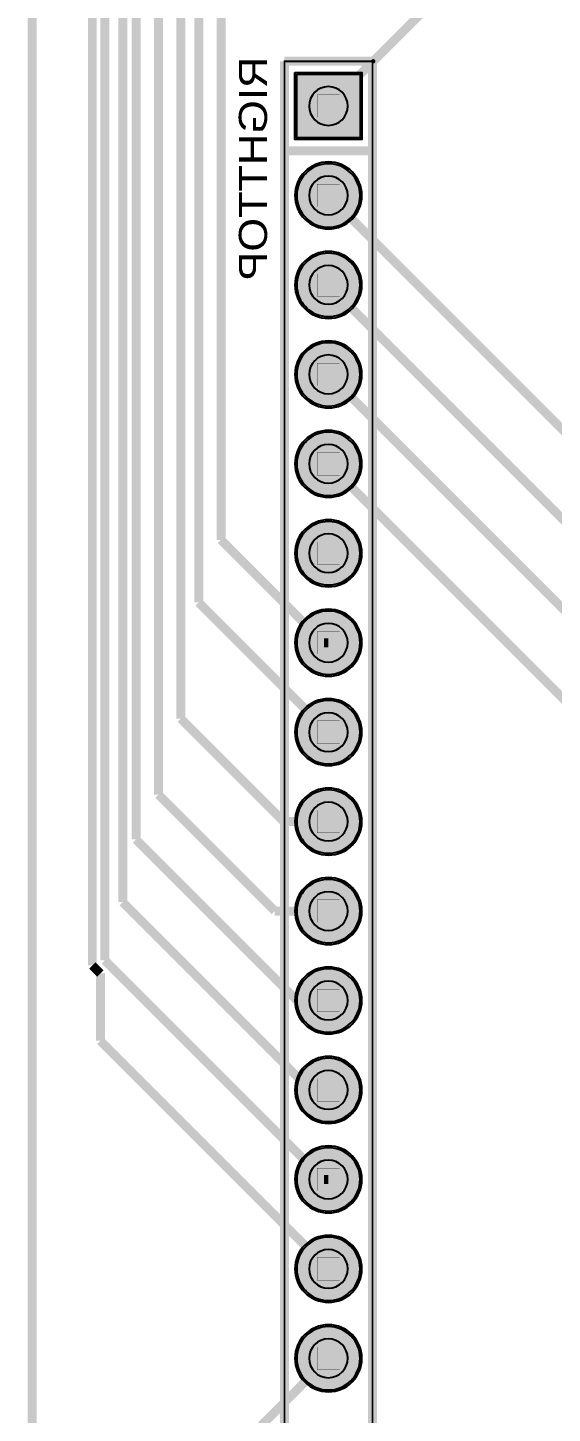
# Model space of a CAD drawing. Header units: millimetres. Extents: x 0 to 199, y -7 to 103.
# Drawn here: x -0.16 to 14.74, y 42.13 to 81.47 of the extents above; entities that cross this region are included whole.
import ezdxf
from ezdxf.enums import TextEntityAlignment as Align

# ---------------------------------------------------------------- set-up
doc = ezdxf.new("R2010")
doc.units = ezdxf.units.MM
doc.header["$MEASUREMENT"] = 0
for name, color, linetype, true_color in [('Board-Outline-Layer', 7, 'Continuous', 0xff00ff), ('Bottom-Layer', 7, 'Continuous', 0x0000ff), ('Bottom-Paste-Mask-Layer', 7, 'Continuous', 0x800000), ('Bottom-Silkscreen-Layer', 7, 'Continuous', 0x66cc33), ('Bottom-Solder-Mask-Layer', 7, 'Continuous', 0xaa00ff), ('Component-Marking-Layer', 7, 'Continuous', 0x66ffcc), ('Component-Shape-Layer', 7, 'Continuous', 0x00cccc), ('Hole-Layer', 7, 'Continuous', 0x222222), ('Multi-Layer', 7, 'Continuous', 0xc0c0c0), ('Pin-Soldering-Layer', 7, 'Continuous', 0xcc9999), ('Top-Layer', 7, 'Continuous', 0xff0000), ('Top-Paste-Mask-Layer', 7, 'Continuous', 0x808080), ('Top-Solder-Mask-Layer', 7, 'Continuous', 0x800080)]:
    doc.layers.add(name, color=color, linetype=linetype, true_color=true_color)
doc.styles.get("Standard").update_dxf_attribs({"font": 'arial.ttf'})

msp = doc.modelspace()

# ---------------------------------------------------------------- hatches: boundary and pattern name
at = {"layer": 'Bottom-Layer'}
for points in [[(7.482, 80.148), (9.282, 80.148), (9.282, 78.348), (7.482, 78.348)], [(7.482, 76.708, 1), (9.282, 76.708, 1)], [(7.482, 74.168, 1), (9.282, 74.168, 1)], [(7.482, 71.628, 1), (9.282, 71.628, 1)], [(7.482, 69.088, 1), (9.282, 69.088, 1)], [(7.482, 66.548, 1), (9.282, 66.548, 1)], [(7.482, 64.008, 1), (9.282, 64.008, 1)], [(7.482, 61.468, 1), (9.282, 61.468, 1)], [(7.482, 58.928, 1), (9.282, 58.928, 1)], [(7.482, 56.388, 1), (9.282, 56.388, 1)], [(7.482, 53.848, 1), (9.282, 53.848, 1)], [(7.482, 51.308, 1), (9.282, 51.308, 1)], [(7.482, 48.768, 1), (9.282, 48.768, 1)], [(7.482, 46.228, 1), (9.282, 46.228, 1)], [(7.482, 43.688, 1), (9.282, 43.688, 1)]]:
    msp.add_hatch(color=256, dxfattribs=at).paths.add_polyline_path(points)
at = {"layer": 'Bottom-Paste-Mask-Layer'}
for points in [[(7.482, 80.148), (9.282, 80.148), (9.282, 78.348), (7.482, 78.348)], [(7.482, 76.708, 1), (9.282, 76.708, 1)], [(7.482, 74.168, 1), (9.282, 74.168, 1)], [(7.482, 71.628, 1), (9.282, 71.628, 1)], [(7.482, 69.088, 1), (9.282, 69.088, 1)], [(7.482, 66.548, 1), (9.282, 66.548, 1)], [(7.482, 64.008, 1), (9.282, 64.008, 1)], [(7.482, 61.468, 1), (9.282, 61.468, 1)], [(7.482, 58.928, 1), (9.282, 58.928, 1)], [(7.482, 56.388, 1), (9.282, 56.388, 1)], [(7.482, 53.848, 1), (9.282, 53.848, 1)], [(7.482, 51.308, 1), (9.282, 51.308, 1)], [(7.482, 48.768, 1), (9.282, 48.768, 1)], [(7.482, 46.228, 1), (9.282, 46.228, 1)], [(7.482, 43.688, 1), (9.282, 43.688, 1)]]:
    msp.add_hatch(color=256, dxfattribs=at).paths.add_polyline_path(points)
at = {"layer": 'Bottom-Solder-Mask-Layer'}
for points in [[(7.431, 80.199), (9.333, 80.199), (9.333, 78.297), (7.431, 78.297)], [(7.431, 76.708, 1), (9.333, 76.708, 1)], [(7.431, 74.168, 1), (9.333, 74.168, 1)], [(7.431, 71.628, 1), (9.333, 71.628, 1)], [(7.431, 69.088, 1), (9.333, 69.088, 1)], [(7.431, 66.548, 1), (9.333, 66.548, 1)], [(7.431, 64.008, 1), (9.333, 64.008, 1)], [(7.431, 61.468, 1), (9.333, 61.468, 1)], [(7.431, 58.928, 1), (9.333, 58.928, 1)], [(7.431, 56.388, 1), (9.333, 56.388, 1)], [(7.431, 53.848, 1), (9.333, 53.848, 1)], [(7.431, 51.308, 1), (9.333, 51.308, 1)], [(7.431, 48.768, 1), (9.333, 48.768, 1)], [(7.431, 46.228, 1), (9.333, 46.228, 1)], [(7.431, 43.688, 1), (9.333, 43.688, 1)]]:
    msp.add_hatch(color=256, dxfattribs=at).paths.add_polyline_path(points)
at = {"layer": 'Component-Marking-Layer'}
msp.add_hatch(color=256, dxfattribs=at).paths.add_polyline_path([(9.592, 80.518, 1), (9.712, 80.518, 1)])
msp.add_hatch(color=256, dxfattribs=at).paths.add_polyline_path([(9.592, 80.518, 1), (9.712, 80.518, 1)])
at = {"layer": 'Hole-Layer'}
for points in [[(7.832, 79.248, 1), (8.932, 79.248, 1)], [(7.832, 76.708, 1), (8.932, 76.708, 1)], [(7.832, 74.168, 1), (8.932, 74.168, 1)], [(7.832, 71.628, 1), (8.932, 71.628, 1)], [(7.832, 69.088, 1), (8.932, 69.088, 1)], [(7.832, 66.548, 1), (8.932, 66.548, 1)], [(7.832, 64.008, 1), (8.932, 64.008, 1)], [(7.832, 61.468, 1), (8.932, 61.468, 1)], [(7.832, 58.928, 1), (8.932, 58.928, 1)], [(7.832, 56.388, 1), (8.932, 56.388, 1)], [(7.832, 53.848, 1), (8.932, 53.848, 1)], [(7.832, 51.308, 1), (8.932, 51.308, 1)], [(7.832, 48.768, 1), (8.932, 48.768, 1)], [(7.832, 46.228, 1), (8.932, 46.228, 1)], [(7.832, 43.688, 1), (8.932, 43.688, 1)]]:
    msp.add_hatch(color=256, dxfattribs=at).paths.add_polyline_path(points)
at = {"layer": 'Multi-Layer'}
for points in [[(7.482, 80.148), (9.282, 80.148), (9.282, 78.348), (7.482, 78.348)], [(7.482, 80.148), (9.282, 80.148), (9.282, 78.348), (7.482, 78.348)], [(7.482, 80.148), (9.282, 80.148), (9.282, 78.348), (7.482, 78.348)], [(7.482, 76.708, 1), (9.282, 76.708, 1)], [(7.482, 76.708, 1), (9.282, 76.708, 1)], [(7.482, 76.708, 1), (9.282, 76.708, 1)], [(7.482, 74.168, 1), (9.282, 74.168, 1)], [(7.482, 74.168, 1), (9.282, 74.168, 1)], [(7.482, 74.168, 1), (9.282, 74.168, 1)], [(7.482, 71.628, 1), (9.282, 71.628, 1)], [(7.482, 71.628, 1), (9.282, 71.628, 1)], [(7.482, 71.628, 1), (9.282, 71.628, 1)], [(7.482, 69.088, 1), (9.282, 69.088, 1)], [(7.482, 69.088, 1), (9.282, 69.088, 1)], [(7.482, 69.088, 1), (9.282, 69.088, 1)], [(7.482, 66.548, 1), (9.282, 66.548, 1)], [(7.482, 66.548, 1), (9.282, 66.548, 1)], [(7.482, 66.548, 1), (9.282, 66.548, 1)], [(7.482, 64.008, 1), (9.282, 64.008, 1)], [(7.482, 64.008, 1), (9.282, 64.008, 1)], [(7.482, 64.008, 1), (9.282, 64.008, 1)], [(7.482, 61.468, 1), (9.282, 61.468, 1)], [(7.482, 61.468, 1), (9.282, 61.468, 1)], [(7.482, 61.468, 1), (9.282, 61.468, 1)], [(7.482, 58.928, 1), (9.282, 58.928, 1)], [(7.482, 58.928, 1), (9.282, 58.928, 1)], [(7.482, 58.928, 1), (9.282, 58.928, 1)], [(7.482, 56.388, 1), (9.282, 56.388, 1)], [(7.482, 56.388, 1), (9.282, 56.388, 1)], [(7.482, 56.388, 1), (9.282, 56.388, 1)], [(7.482, 53.848, 1), (9.282, 53.848, 1)], [(7.482, 53.848, 1), (9.282, 53.848, 1)], [(7.482, 53.848, 1), (9.282, 53.848, 1)], [(7.482, 51.308, 1), (9.282, 51.308, 1)], [(7.482, 51.308, 1), (9.282, 51.308, 1)], [(7.482, 51.308, 1), (9.282, 51.308, 1)], [(7.482, 48.768, 1), (9.282, 48.768, 1)], [(7.482, 48.768, 1), (9.282, 48.768, 1)], [(7.482, 48.768, 1), (9.282, 48.768, 1)], [(7.482, 46.228, 1), (9.282, 46.228, 1)], [(7.482, 46.228, 1), (9.282, 46.228, 1)], [(7.482, 46.228, 1), (9.282, 46.228, 1)], [(7.482, 43.688, 1), (9.282, 43.688, 1)], [(7.482, 43.688, 1), (9.282, 43.688, 1)], [(7.482, 43.688, 1), (9.282, 43.688, 1)]]:
    msp.add_hatch(color=256, dxfattribs=at).paths.add_polyline_path(points)
at = {"layer": 'Pin-Soldering-Layer'}
for points in [[(8.062, 79.568), (8.702, 79.568), (8.702, 78.928), (8.062, 78.928)], [(8.062, 79.568), (8.702, 79.568), (8.702, 78.928), (8.062, 78.928)], [(8.062, 77.028), (8.702, 77.028), (8.702, 76.388), (8.062, 76.388)], [(8.062, 77.028), (8.702, 77.028), (8.702, 76.388), (8.062, 76.388)], [(8.062, 74.488), (8.702, 74.488), (8.702, 73.848), (8.062, 73.848)], [(8.062, 74.488), (8.702, 74.488), (8.702, 73.848), (8.062, 73.848)], [(8.062, 71.948), (8.702, 71.948), (8.702, 71.308), (8.062, 71.308)], [(8.062, 71.948), (8.702, 71.948), (8.702, 71.308), (8.062, 71.308)], [(8.062, 69.408), (8.702, 69.408), (8.702, 68.768), (8.062, 68.768)], [(8.062, 69.408), (8.702, 69.408), (8.702, 68.768), (8.062, 68.768)], [(8.062, 66.868), (8.702, 66.868), (8.702, 66.228), (8.062, 66.228)], [(8.062, 66.868), (8.702, 66.868), (8.702, 66.228), (8.062, 66.228)], [(8.062, 64.328), (8.702, 64.328), (8.702, 63.688), (8.062, 63.688)], [(8.062, 64.328), (8.702, 64.328), (8.702, 63.688), (8.062, 63.688)], [(8.062, 61.788), (8.702, 61.788), (8.702, 61.148), (8.062, 61.148)], [(8.062, 61.788), (8.702, 61.788), (8.702, 61.148), (8.062, 61.148)], [(8.062, 59.248), (8.702, 59.248), (8.702, 58.608), (8.062, 58.608)], [(8.062, 59.248), (8.702, 59.248), (8.702, 58.608), (8.062, 58.608)], [(8.062, 56.708), (8.702, 56.708), (8.702, 56.068), (8.062, 56.068)], [(8.062, 56.708), (8.702, 56.708), (8.702, 56.068), (8.062, 56.068)], [(8.062, 54.168), (8.702, 54.168), (8.702, 53.528), (8.062, 53.528)], [(8.062, 54.168), (8.702, 54.168), (8.702, 53.528), (8.062, 53.528)], [(8.062, 51.628), (8.702, 51.628), (8.702, 50.988), (8.062, 50.988)], [(8.062, 51.628), (8.702, 51.628), (8.702, 50.988), (8.062, 50.988)], [(8.062, 49.088), (8.702, 49.088), (8.702, 48.448), (8.062, 48.448)], [(8.062, 49.088), (8.702, 49.088), (8.702, 48.448), (8.062, 48.448)], [(8.062, 46.548), (8.702, 46.548), (8.702, 45.908), (8.062, 45.908)], [(8.062, 46.548), (8.702, 46.548), (8.702, 45.908), (8.062, 45.908)], [(8.062, 44.008), (8.702, 44.008), (8.702, 43.368), (8.062, 43.368)], [(8.062, 44.008), (8.702, 44.008), (8.702, 43.368), (8.062, 43.368)]]:
    msp.add_hatch(color=256, dxfattribs=at).paths.add_polyline_path(points)
at = {"layer": 'Top-Layer'}
for points in [[(7.482, 80.148), (9.282, 80.148), (9.282, 78.348), (7.482, 78.348)], [(7.482, 76.708, 1), (9.282, 76.708, 1)], [(7.482, 74.168, 1), (9.282, 74.168, 1)], [(7.482, 71.628, 1), (9.282, 71.628, 1)], [(7.482, 69.088, 1), (9.282, 69.088, 1)], [(7.482, 66.548, 1), (9.282, 66.548, 1)], [(7.482, 64.008, 1), (9.282, 64.008, 1)], [(7.482, 61.468, 1), (9.282, 61.468, 1)], [(7.482, 58.928, 1), (9.282, 58.928, 1)], [(7.482, 56.388, 1), (9.282, 56.388, 1)], [(7.482, 53.848, 1), (9.282, 53.848, 1)], [(7.482, 51.308, 1), (9.282, 51.308, 1)], [(7.482, 48.768, 1), (9.282, 48.768, 1)], [(7.482, 46.228, 1), (9.282, 46.228, 1)], [(7.482, 43.688, 1), (9.282, 43.688, 1)]]:
    msp.add_hatch(color=256, dxfattribs=at).paths.add_polyline_path(points)
at = {"layer": 'Top-Paste-Mask-Layer'}
for points in [[(7.482, 80.148), (9.282, 80.148), (9.282, 78.348), (7.482, 78.348)], [(7.482, 76.708, 1), (9.282, 76.708, 1)], [(7.482, 74.168, 1), (9.282, 74.168, 1)], [(7.482, 71.628, 1), (9.282, 71.628, 1)], [(7.482, 69.088, 1), (9.282, 69.088, 1)], [(7.482, 66.548, 1), (9.282, 66.548, 1)], [(7.482, 64.008, 1), (9.282, 64.008, 1)], [(7.482, 61.468, 1), (9.282, 61.468, 1)], [(7.482, 58.928, 1), (9.282, 58.928, 1)], [(7.482, 56.388, 1), (9.282, 56.388, 1)], [(7.482, 53.848, 1), (9.282, 53.848, 1)], [(7.482, 51.308, 1), (9.282, 51.308, 1)], [(7.482, 48.768, 1), (9.282, 48.768, 1)], [(7.482, 46.228, 1), (9.282, 46.228, 1)], [(7.482, 43.688, 1), (9.282, 43.688, 1)]]:
    msp.add_hatch(color=256, dxfattribs=at).paths.add_polyline_path(points)
at = {"layer": 'Top-Solder-Mask-Layer'}
for points in [[(7.431, 80.199), (9.333, 80.199), (9.333, 78.297), (7.431, 78.297)], [(7.431, 76.708, 1), (9.333, 76.708, 1)], [(7.431, 74.168, 1), (9.333, 74.168, 1)], [(7.431, 71.628, 1), (9.333, 71.628, 1)], [(7.431, 69.088, 1), (9.333, 69.088, 1)], [(7.431, 66.548, 1), (9.333, 66.548, 1)], [(7.431, 64.008, 1), (9.333, 64.008, 1)], [(7.431, 61.468, 1), (9.333, 61.468, 1)], [(7.431, 58.928, 1), (9.333, 58.928, 1)], [(7.431, 56.388, 1), (9.333, 56.388, 1)], [(7.431, 53.848, 1), (9.333, 53.848, 1)], [(7.431, 51.308, 1), (9.333, 51.308, 1)], [(7.431, 48.768, 1), (9.333, 48.768, 1)], [(7.431, 46.228, 1), (9.333, 46.228, 1)], [(7.431, 43.688, 1), (9.333, 43.688, 1)]]:
    msp.add_hatch(color=256, dxfattribs=at).paths.add_polyline_path(points)

# ---------------------------------------------------------------- linework, layer by layer
at = {"layer": 'Board-Outline-Layer', "const_width": 0.254}
msp.add_lwpolyline([(-0.032, 3.019), (-0.032, 100.367, -0.414), (2.968, 103.367), (195.568, 103.367), (195.568, 103.367, -0.414), (198.568, 100.367), (198.568, 100.367), (198.568, 3.019), (198.568, 3.019, -0.414), (195.568, 0.019), (195.568, 0.019), (2.968, 0.019, -0.414)], format="xyb", close=True, dxfattribs=at)
at = {"layer": 'Bottom-Layer', "const_width": 0.254}
for points in [[(8.382, 79.248), (12.67, 83.537)], [(8.382, 76.708), (20.731, 64.36)], [(8.382, 74.168), (21.082, 61.468)], [(8.382, 71.628), (19.558, 60.452)], [(8.382, 69.088), (17.78, 59.69)]]:
    msp.add_lwpolyline(points, dxfattribs=at)
at = {"layer": 'Bottom-Layer'}
msp.add_lwpolyline([(7.482, 80.148), (9.282, 80.148), (9.282, 78.348), (7.482, 78.348)], close=True, dxfattribs=at)
for points in [[(7.482, 76.708, 1), (9.282, 76.708, 1)], [(7.482, 74.168, 1), (9.282, 74.168, 1)], [(7.482, 71.628, 1), (9.282, 71.628, 1)], [(7.482, 69.088, 1), (9.282, 69.088, 1)], [(7.482, 66.548, 1), (9.282, 66.548, 1)], [(7.482, 64.008, 1), (9.282, 64.008, 1)], [(7.482, 61.468, 1), (9.282, 61.468, 1)], [(7.482, 58.928, 1), (9.282, 58.928, 1)], [(7.482, 56.388, 1), (9.282, 56.388, 1)], [(7.482, 53.848, 1), (9.282, 53.848, 1)], [(7.482, 51.308, 1), (9.282, 51.308, 1)], [(7.482, 48.768, 1), (9.282, 48.768, 1)], [(7.482, 46.228, 1), (9.282, 46.228, 1)], [(7.482, 43.688, 1), (9.282, 43.688, 1)]]:
    msp.add_lwpolyline(points, format="xyb", close=True, dxfattribs=at)
at = {"layer": 'Bottom-Paste-Mask-Layer'}
msp.add_lwpolyline([(7.482, 80.148), (9.282, 80.148), (9.282, 78.348), (7.482, 78.348)], close=True, dxfattribs=at)
for points in [[(7.482, 76.708, 1), (9.282, 76.708, 1)], [(7.482, 74.168, 1), (9.282, 74.168, 1)], [(7.482, 71.628, 1), (9.282, 71.628, 1)], [(7.482, 69.088, 1), (9.282, 69.088, 1)], [(7.482, 66.548, 1), (9.282, 66.548, 1)], [(7.482, 64.008, 1), (9.282, 64.008, 1)], [(7.482, 61.468, 1), (9.282, 61.468, 1)], [(7.482, 58.928, 1), (9.282, 58.928, 1)], [(7.482, 56.388, 1), (9.282, 56.388, 1)], [(7.482, 53.848, 1), (9.282, 53.848, 1)], [(7.482, 51.308, 1), (9.282, 51.308, 1)], [(7.482, 48.768, 1), (9.282, 48.768, 1)], [(7.482, 46.228, 1), (9.282, 46.228, 1)], [(7.482, 43.688, 1), (9.282, 43.688, 1)]]:
    msp.add_lwpolyline(points, format="xyb", close=True, dxfattribs=at)
at = {"layer": 'Bottom-Silkscreen-Layer', "const_width": 0.254}
for points in [[(7.132, 80.518), (9.632, 80.518)], [(7.132, 39.878), (7.132, 80.518)], [(7.132, 80.518), (9.632, 80.518)], [(7.132, 39.878), (7.132, 80.518)], [(9.632, 80.518), (9.632, 39.878)], [(9.632, 80.518), (9.632, 39.878)], [(7.132, 77.978), (9.632, 77.978)], [(7.132, 77.978), (9.632, 77.978)]]:
    msp.add_lwpolyline(points, dxfattribs=at)
at = {"layer": 'Bottom-Solder-Mask-Layer'}
msp.add_lwpolyline([(7.431, 80.199), (9.333, 80.199), (9.333, 78.297), (7.431, 78.297)], close=True, dxfattribs=at)
for points in [[(7.431, 76.708, 1), (9.333, 76.708, 1)], [(7.431, 74.168, 1), (9.333, 74.168, 1)], [(7.431, 71.628, 1), (9.333, 71.628, 1)], [(7.431, 69.088, 1), (9.333, 69.088, 1)], [(7.431, 66.548, 1), (9.333, 66.548, 1)], [(7.431, 64.008, 1), (9.333, 64.008, 1)], [(7.431, 61.468, 1), (9.333, 61.468, 1)], [(7.431, 58.928, 1), (9.333, 58.928, 1)], [(7.431, 56.388, 1), (9.333, 56.388, 1)], [(7.431, 53.848, 1), (9.333, 53.848, 1)], [(7.431, 51.308, 1), (9.333, 51.308, 1)], [(7.431, 48.768, 1), (9.333, 48.768, 1)], [(7.431, 46.228, 1), (9.333, 46.228, 1)], [(7.431, 43.688, 1), (9.333, 43.688, 1)]]:
    msp.add_lwpolyline(points, format="xyb", close=True, dxfattribs=at)
at = {"layer": 'Component-Marking-Layer', "const_width": 0.00508}
msp.add_lwpolyline([(9.592, 80.518, 1), (9.712, 80.518, 1)], format="xyb", close=True, dxfattribs=at)
msp.add_lwpolyline([(9.592, 80.518, 1), (9.712, 80.518, 1)], format="xyb", close=True, dxfattribs=at)
at = {"layer": 'Component-Shape-Layer', "const_width": 0.0508}
msp.add_lwpolyline([(9.632, 80.518), (9.632, 39.878), (7.132, 39.878), (7.132, 80.518)], close=True, dxfattribs=at)
msp.add_lwpolyline([(9.632, 80.518), (9.632, 39.878), (7.132, 39.878), (7.132, 80.518)], close=True, dxfattribs=at)
at = {"layer": 'Hole-Layer'}
for points in [[(7.832, 79.248, 1), (8.932, 79.248), (8.932, 79.248, 1), (7.832, 79.248)], [(7.832, 76.708, 1), (8.932, 76.708), (8.932, 76.708, 1), (7.832, 76.708)], [(7.832, 74.168, 1), (8.932, 74.168), (8.932, 74.168, 1), (7.832, 74.168)], [(7.832, 71.628, 1), (8.932, 71.628), (8.932, 71.628, 1), (7.832, 71.628)], [(7.832, 69.088, 1), (8.932, 69.088), (8.932, 69.088, 1), (7.832, 69.088)], [(7.832, 66.548, 1), (8.932, 66.548), (8.932, 66.548, 1), (7.832, 66.548)], [(7.832, 64.008, 1), (8.932, 64.008), (8.932, 64.008, 1), (7.832, 64.008)], [(7.832, 61.468, 1), (8.932, 61.468), (8.932, 61.468, 1), (7.832, 61.468)], [(7.832, 58.928, 1), (8.932, 58.928), (8.932, 58.928, 1), (7.832, 58.928)], [(7.832, 56.388, 1), (8.932, 56.388), (8.932, 56.388, 1), (7.832, 56.388)], [(7.832, 53.848, 1), (8.932, 53.848), (8.932, 53.848, 1), (7.832, 53.848)], [(7.832, 51.308, 1), (8.932, 51.308), (8.932, 51.308, 1), (7.832, 51.308)], [(7.832, 48.768, 1), (8.932, 48.768), (8.932, 48.768, 1), (7.832, 48.768)], [(7.832, 46.228, 1), (8.932, 46.228), (8.932, 46.228, 1), (7.832, 46.228)], [(7.832, 43.688, 1), (8.932, 43.688), (8.932, 43.688, 1), (7.832, 43.688)]]:
    msp.add_lwpolyline(points, format="xyb", dxfattribs=at)
at = {"layer": 'Multi-Layer'}
msp.add_lwpolyline([(7.482, 80.148), (9.282, 80.148), (9.282, 78.348), (7.482, 78.348)], close=True, dxfattribs=at)
msp.add_lwpolyline([(7.482, 80.148), (9.282, 80.148), (9.282, 78.348), (7.482, 78.348)], close=True, dxfattribs=at)
msp.add_lwpolyline([(7.482, 80.148), (9.282, 80.148), (9.282, 78.348), (7.482, 78.348)], close=True, dxfattribs=at)
for points in [[(7.482, 76.708, 1), (9.282, 76.708, 1)], [(7.482, 76.708, 1), (9.282, 76.708, 1)], [(7.482, 76.708, 1), (9.282, 76.708, 1)], [(7.482, 74.168, 1), (9.282, 74.168, 1)], [(7.482, 74.168, 1), (9.282, 74.168, 1)], [(7.482, 74.168, 1), (9.282, 74.168, 1)], [(7.482, 71.628, 1), (9.282, 71.628, 1)], [(7.482, 71.628, 1), (9.282, 71.628, 1)], [(7.482, 71.628, 1), (9.282, 71.628, 1)], [(7.482, 69.088, 1), (9.282, 69.088, 1)], [(7.482, 69.088, 1), (9.282, 69.088, 1)], [(7.482, 69.088, 1), (9.282, 69.088, 1)], [(7.482, 66.548, 1), (9.282, 66.548, 1)], [(7.482, 66.548, 1), (9.282, 66.548, 1)], [(7.482, 66.548, 1), (9.282, 66.548, 1)], [(7.482, 64.008, 1), (9.282, 64.008, 1)], [(7.482, 64.008, 1), (9.282, 64.008, 1)], [(7.482, 64.008, 1), (9.282, 64.008, 1)], [(7.482, 61.468, 1), (9.282, 61.468, 1)], [(7.482, 61.468, 1), (9.282, 61.468, 1)], [(7.482, 61.468, 1), (9.282, 61.468, 1)], [(7.482, 58.928, 1), (9.282, 58.928, 1)], [(7.482, 58.928, 1), (9.282, 58.928, 1)], [(7.482, 58.928, 1), (9.282, 58.928, 1)], [(7.482, 56.388, 1), (9.282, 56.388, 1)], [(7.482, 56.388, 1), (9.282, 56.388, 1)], [(7.482, 56.388, 1), (9.282, 56.388, 1)], [(7.482, 53.848, 1), (9.282, 53.848, 1)], [(7.482, 53.848, 1), (9.282, 53.848, 1)], [(7.482, 53.848, 1), (9.282, 53.848, 1)], [(7.482, 51.308, 1), (9.282, 51.308, 1)], [(7.482, 51.308, 1), (9.282, 51.308, 1)], [(7.482, 51.308, 1), (9.282, 51.308, 1)], [(7.482, 48.768, 1), (9.282, 48.768, 1)], [(7.482, 48.768, 1), (9.282, 48.768, 1)], [(7.482, 48.768, 1), (9.282, 48.768, 1)], [(7.482, 46.228, 1), (9.282, 46.228, 1)], [(7.482, 46.228, 1), (9.282, 46.228, 1)], [(7.482, 46.228, 1), (9.282, 46.228, 1)], [(7.482, 43.688, 1), (9.282, 43.688, 1)], [(7.482, 43.688, 1), (9.282, 43.688, 1)], [(7.482, 43.688, 1), (9.282, 43.688, 1)]]:
    msp.add_lwpolyline(points, format="xyb", close=True, dxfattribs=at)
at = {"layer": 'Pin-Soldering-Layer', "const_width": 0.00508}
for points in [[(8.062, 79.568), (8.702, 79.568), (8.702, 78.928), (8.062, 78.928)], [(8.062, 79.568), (8.702, 79.568), (8.702, 78.928), (8.062, 78.928)], [(8.062, 77.028), (8.702, 77.028), (8.702, 76.388), (8.062, 76.388)], [(8.062, 77.028), (8.702, 77.028), (8.702, 76.388), (8.062, 76.388)], [(8.062, 74.488), (8.702, 74.488), (8.702, 73.848), (8.062, 73.848)], [(8.062, 74.488), (8.702, 74.488), (8.702, 73.848), (8.062, 73.848)], [(8.062, 71.948), (8.702, 71.948), (8.702, 71.308), (8.062, 71.308)], [(8.062, 71.948), (8.702, 71.948), (8.702, 71.308), (8.062, 71.308)], [(8.062, 69.408), (8.702, 69.408), (8.702, 68.768), (8.062, 68.768)], [(8.062, 69.408), (8.702, 69.408), (8.702, 68.768), (8.062, 68.768)], [(8.062, 66.868), (8.702, 66.868), (8.702, 66.228), (8.062, 66.228)], [(8.062, 66.868), (8.702, 66.868), (8.702, 66.228), (8.062, 66.228)], [(8.062, 64.328), (8.702, 64.328), (8.702, 63.688), (8.062, 63.688)], [(8.062, 64.328), (8.702, 64.328), (8.702, 63.688), (8.062, 63.688)], [(8.062, 61.788), (8.702, 61.788), (8.702, 61.148), (8.062, 61.148)], [(8.062, 61.788), (8.702, 61.788), (8.702, 61.148), (8.062, 61.148)], [(8.062, 59.248), (8.702, 59.248), (8.702, 58.608), (8.062, 58.608)], [(8.062, 59.248), (8.702, 59.248), (8.702, 58.608), (8.062, 58.608)], [(8.062, 56.708), (8.702, 56.708), (8.702, 56.068), (8.062, 56.068)], [(8.062, 56.708), (8.702, 56.708), (8.702, 56.068), (8.062, 56.068)], [(8.062, 54.168), (8.702, 54.168), (8.702, 53.528), (8.062, 53.528)], [(8.062, 54.168), (8.702, 54.168), (8.702, 53.528), (8.062, 53.528)], [(8.062, 51.628), (8.702, 51.628), (8.702, 50.988), (8.062, 50.988)], [(8.062, 51.628), (8.702, 51.628), (8.702, 50.988), (8.062, 50.988)], [(8.062, 49.088), (8.702, 49.088), (8.702, 48.448), (8.062, 48.448)], [(8.062, 49.088), (8.702, 49.088), (8.702, 48.448), (8.062, 48.448)], [(8.062, 46.548), (8.702, 46.548), (8.702, 45.908), (8.062, 45.908)], [(8.062, 46.548), (8.702, 46.548), (8.702, 45.908), (8.062, 45.908)], [(8.062, 44.008), (8.702, 44.008), (8.702, 43.368), (8.062, 43.368)], [(8.062, 44.008), (8.702, 44.008), (8.702, 43.368), (8.062, 43.368)]]:
    msp.add_lwpolyline(points, close=True, dxfattribs=at)
at = {"layer": 'Top-Layer', "const_width": 0.254}
for points in [[(1.676, 92.726), (1.676, 54.844)], [(2.032, 92.456), (2.032, 54.991)], [(2.54, 92.583), (2.54, 56.642)], [(2.921, 91.821), (2.921, 58.42)], [(3.556, 91.821), (3.556, 59.69)], [(4.191, 91.567), (4.191, 61.849)], [(4.699, 91.694), (4.699, 65.151)], [(5.334, 91.313), (5.334, 66.929)], [(5.334, 66.929), (8.255, 64.008)], [(4.699, 65.151), (8.382, 61.468)], [(8.255, 64.008), (8.382, 64.008)], [(4.191, 61.849), (7.112, 58.928)], [(3.556, 59.69), (6.858, 56.388)], [(7.112, 58.928), (8.382, 58.928)], [(2.921, 58.42), (7.493, 53.848)], [(2.54, 56.642), (7.874, 51.308)], [(6.858, 56.388), (8.382, 56.388)], [(2.032, 54.991), (8.255, 48.768)], [(1.676, 54.844), (1.905, 54.615)], [(1.905, 54.615), (1.905, 52.705)], [(7.493, 53.848), (8.382, 53.848)], [(1.905, 52.705), (8.382, 46.228)], [(7.874, 51.308), (8.382, 51.308)], [(8.255, 48.768), (8.382, 48.768)], [(6.477, 41.783), (8.382, 43.688)]]:
    msp.add_lwpolyline(points, dxfattribs=at)
at = {"layer": 'Top-Layer'}
msp.add_lwpolyline([(7.482, 80.148), (9.282, 80.148), (9.282, 78.348), (7.482, 78.348)], close=True, dxfattribs=at)
for points in [[(7.482, 76.708, 1), (9.282, 76.708, 1)], [(7.482, 74.168, 1), (9.282, 74.168, 1)], [(7.482, 71.628, 1), (9.282, 71.628, 1)], [(7.482, 69.088, 1), (9.282, 69.088, 1)], [(7.482, 66.548, 1), (9.282, 66.548, 1)], [(7.482, 64.008, 1), (9.282, 64.008, 1)], [(7.482, 61.468, 1), (9.282, 61.468, 1)], [(7.482, 58.928, 1), (9.282, 58.928, 1)], [(7.482, 56.388, 1), (9.282, 56.388, 1)], [(7.482, 53.848, 1), (9.282, 53.848, 1)], [(7.482, 51.308, 1), (9.282, 51.308, 1)], [(7.482, 48.768, 1), (9.282, 48.768, 1)], [(7.482, 46.228, 1), (9.282, 46.228, 1)], [(7.482, 43.688, 1), (9.282, 43.688, 1)]]:
    msp.add_lwpolyline(points, format="xyb", close=True, dxfattribs=at)
at = {"layer": 'Top-Paste-Mask-Layer'}
msp.add_lwpolyline([(7.482, 80.148), (9.282, 80.148), (9.282, 78.348), (7.482, 78.348)], close=True, dxfattribs=at)
for points in [[(7.482, 76.708, 1), (9.282, 76.708, 1)], [(7.482, 74.168, 1), (9.282, 74.168, 1)], [(7.482, 71.628, 1), (9.282, 71.628, 1)], [(7.482, 69.088, 1), (9.282, 69.088, 1)], [(7.482, 66.548, 1), (9.282, 66.548, 1)], [(7.482, 64.008, 1), (9.282, 64.008, 1)], [(7.482, 61.468, 1), (9.282, 61.468, 1)], [(7.482, 58.928, 1), (9.282, 58.928, 1)], [(7.482, 56.388, 1), (9.282, 56.388, 1)], [(7.482, 53.848, 1), (9.282, 53.848, 1)], [(7.482, 51.308, 1), (9.282, 51.308, 1)], [(7.482, 48.768, 1), (9.282, 48.768, 1)], [(7.482, 46.228, 1), (9.282, 46.228, 1)], [(7.482, 43.688, 1), (9.282, 43.688, 1)]]:
    msp.add_lwpolyline(points, format="xyb", close=True, dxfattribs=at)
at = {"layer": 'Top-Solder-Mask-Layer'}
msp.add_lwpolyline([(7.431, 80.199), (9.333, 80.199), (9.333, 78.297), (7.431, 78.297)], close=True, dxfattribs=at)
for points in [[(7.431, 76.708, 1), (9.333, 76.708, 1)], [(7.431, 74.168, 1), (9.333, 74.168, 1)], [(7.431, 71.628, 1), (9.333, 71.628, 1)], [(7.431, 69.088, 1), (9.333, 69.088, 1)], [(7.431, 66.548, 1), (9.333, 66.548, 1)], [(7.431, 64.008, 1), (9.333, 64.008, 1)], [(7.431, 61.468, 1), (9.333, 61.468, 1)], [(7.431, 58.928, 1), (9.333, 58.928, 1)], [(7.431, 56.388, 1), (9.333, 56.388, 1)], [(7.431, 53.848, 1), (9.333, 53.848, 1)], [(7.431, 51.308, 1), (9.333, 51.308, 1)], [(7.431, 48.768, 1), (9.333, 48.768, 1)], [(7.431, 46.228, 1), (9.333, 46.228, 1)], [(7.431, 43.688, 1), (9.333, 43.688, 1)]]:
    msp.add_lwpolyline(points, format="xyb", close=True, dxfattribs=at)

# ---------------------------------------------------------------- texts
at = {"layer": 'Bottom-Silkscreen-Layer', "text_generation_flag": 2, "width": 1.1}
msp.add_text('RIGHTTOP', height=0.8001, rotation=-270, dxfattribs=at).set_placement((6.878, 80.645), align=Align.BOTTOM_LEFT)

doc.saveas('drawing.dxf')
